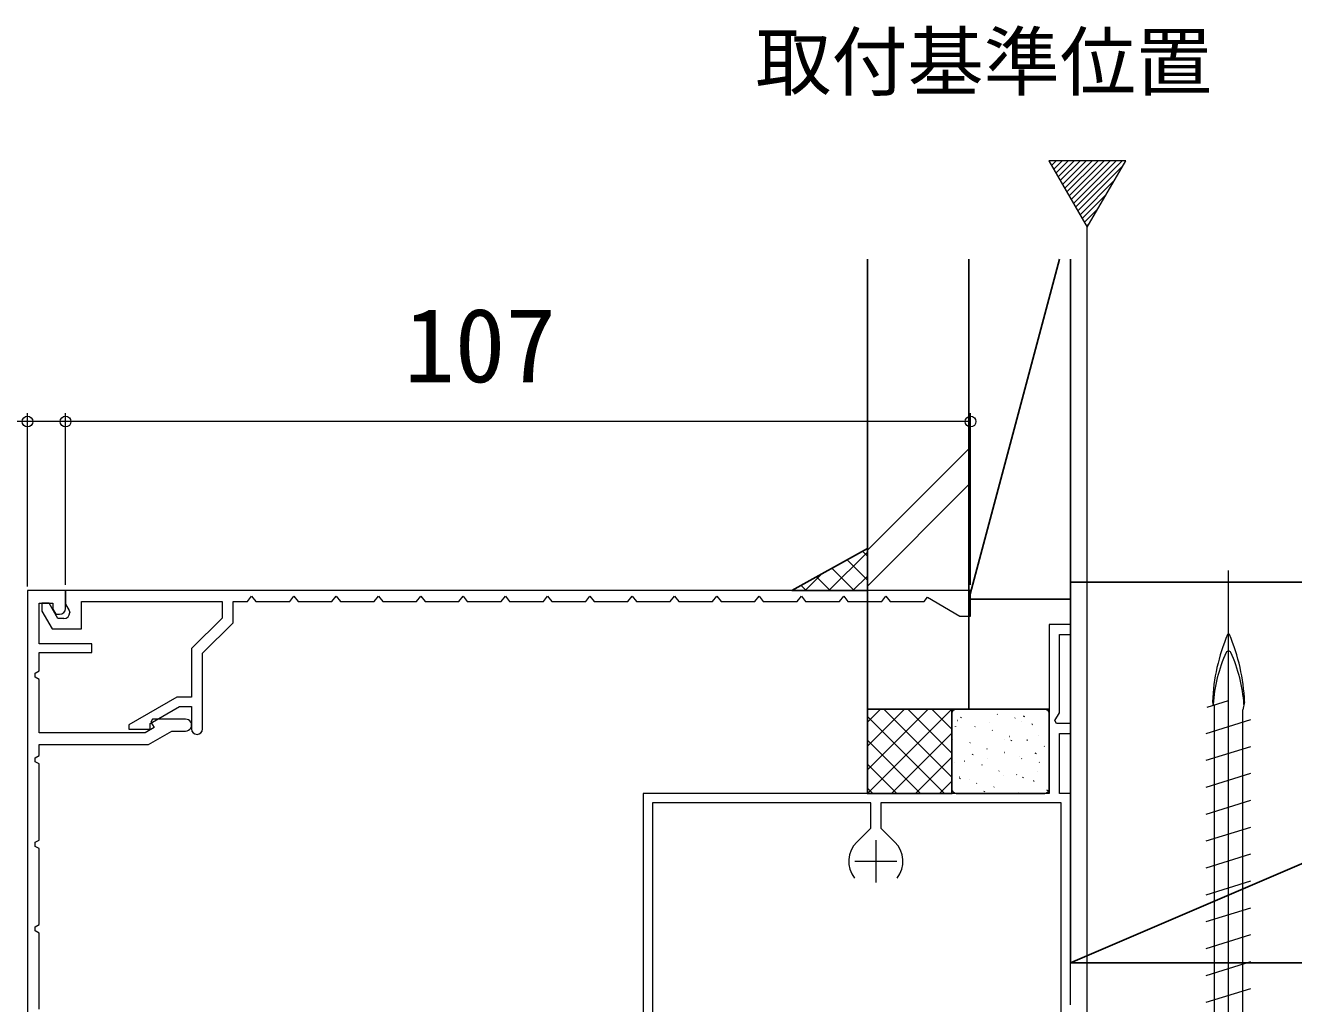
# Model space of a CAD drawing. Units: millimetres, scale not verified. Extents: x -525 to 525, y -785 to 780.
# Drawn here: x -375.8 to -225.8, y -201.1 to -85.4 of the extents above; entities that cross this region are included whole.
import ezdxf
from ezdxf.enums import TextEntityAlignment as Align

# ---------------------------------------------------------------- set-up
doc = ezdxf.new("R2010")
doc.units = ezdxf.units.MM
doc.header["$LTSCALE"] = 4
for name, color, linetype in [('0-1_USER1', 1, 'Continuous'), ('0-7_YSS_K', 3, 'Continuous'), ('0-8_YSS_KE', 3, 'Continuous')]:
    doc.layers.add(name, color=color, linetype=linetype)
for name, color, linetype, lineweight in [('0-2_YKK_11', 4, 'Continuous', 18), ('0-3_YKK_12', 1, 'Continuous', 18), ('0-4_YKK_13', 4, 'Continuous', 18), ('0-5_YKK_D', 6, 'Continuous', 18)]:
    doc.layers.add(name, color=color, linetype=linetype, lineweight=lineweight)
doc.styles.add('ＭＳ ゴシック', font='')
doc.styles.get('ＭＳ ゴシック').set_extended_font_data('MS Gothic')

msp = doc.modelspace()

# ---------------------------------------------------------------- linework, layer by layer
at = {"layer": '0-2_YKK_11'}
for p, q in [((-275.205, -181.778), (-275.205, -186.778)), ((-277.705, -184.278), (-272.705, -184.278))]:
    msp.add_line(p, q, dxfattribs=at)
at = {"layer": '0-2_YKK_11', "color": 30}
for points in [[(-375.505, -152.278), (-375.505, -232.278)], [(-371.005, -154.378), (-371.005, -152.278), (-375.505, -152.278)], [(-264.005, -152.278), (-371.005, -152.278), (-371.005, -153.878), (-370.572, -154.628), (-370.505, -154.878)], [(-354.805, -168.628), (-354.805, -159.678), (-351.205, -156.078), (-351.205, -153.578), (-349.505, -153.578), (-349.005, -152.912), (-348.505, -153.578), (-344.505, -153.578), (-344.005, -152.912), (-343.505, -153.578), (-339.505, -153.578), (-339.005, -152.912), (-338.505, -153.578), (-334.505, -153.578), (-334.005, -152.912), (-333.505, -153.578), (-329.505, -153.578), (-329.005, -152.912), (-328.505, -153.578), (-324.505, -153.578), (-324.005, -152.912), (-323.505, -153.578), (-319.505, -153.578), (-319.005, -152.912), (-318.505, -153.578), (-314.505, -153.578), (-314.005, -152.912), (-313.505, -153.578), (-309.505, -153.578), (-309.005, -152.912), (-308.505, -153.578), (-304.505, -153.578), (-304.005, -152.912), (-303.505, -153.578), (-299.505, -153.578), (-299.005, -152.912), (-298.505, -153.578), (-294.505, -153.578), (-294.005, -152.912), (-293.505, -153.578)], [(-293.505, -153.578), (-289.505, -153.578), (-289.005, -152.912), (-288.505, -153.578), (-284.505, -153.578), (-284.005, -152.912), (-283.505, -153.578), (-279.505, -153.578), (-279.005, -152.912), (-278.505, -153.578), (-274.505, -153.578), (-274.005, -152.912), (-273.505, -153.578), (-269.505, -153.578), (-269.112, -153.055), (-265.26, -155.278), (-264.005, -155.278), (-264.005, -152.278)], [(-356.805, -167.478), (-360.732, -167.478), (-360.928, -167.819), (-360.546, -168.481), (-361.58, -169.078), (-374.105, -169.078), (-374.105, -162.778), (-374.605, -162.523), (-374.605, -162.033), (-374.105, -161.778), (-374.105, -159.578), (-367.905, -159.578), (-367.905, -158.578), (-374.105, -158.578), (-374.105, -153.778), (-372.505, -153.778), (-372.505, -154.478), (-372.159, -155.078), (-371.705, -155.078)], [(-371.205, -155.578), (-371.912, -155.578), (-372.951, -153.778), (-373.805, -153.778), (-373.805, -154.7), (-372.605, -156.778), (-369.105, -156.778), (-369.105, -153.578), (-352.505, -153.578), (-352.505, -155.54), (-356.105, -159.14), (-356.105, -164.878), (-357.836, -164.878), (-363.505, -168.152), (-363.505, -168.678), (-361.005, -168.678), (-361.005, -167.978), (-357.541, -165.978), (-356.105, -165.978), (-356.105, -168.628)], [(-374.105, -201.778), (-374.105, -192.778), (-374.605, -192.523), (-374.605, -192.033), (-374.105, -191.778), (-374.105, -182.782), (-374.605, -182.527), (-374.605, -182.037), (-374.105, -181.782), (-374.105, -172.778), (-374.605, -172.523), (-374.605, -172.033), (-374.105, -171.778), (-374.105, -170.478), (-361.205, -170.478), (-358.434, -168.878), (-356.805, -168.878)]]:
    msp.add_lwpolyline(points, dxfattribs=at)
at = {"layer": '0-2_YKK_11'}
for points in [[(-252.205, -201.278), (-252.205, -176.278), (-253.505, -176.278), (-253.505, -169.178), (-252.205, -169.178), (-252.205, -167.978), (-253.831, -167.978), (-254.028, -167.638), (-253.505, -166.732), (-253.505, -157.478), (-252.205, -157.478), (-252.205, -156.278), (-254.705, -156.278), (-254.705, -176.278), (-302.705, -176.278), (-302.705, -217.278)], [(-277.467, -182.016), (-275.805, -180.353), (-275.805, -177.378), (-301.605, -177.378), (-301.605, -216.823), (-296.605, -221.823), (-296.605, -225.078), (-287.437, -225.078)], [(-281.03, -225.178), (-253.305, -225.178), (-253.305, -177.378), (-274.605, -177.378), (-274.605, -180.353), (-272.942, -182.016)]]:
    msp.add_lwpolyline(points, dxfattribs=at)
at = {"layer": '0-2_YKK_11', "color": 30}
for centre, radius, start, end in [((-371.705, -154.378), 0.7, 270.00001, 359.99999), ((-371.205, -154.878), 0.7, 270, 0), ((-356.805, -168.178), 0.7, 269.99999, 90.00001), ((-355.455, -168.628), 0.65, 180, 0)]:
    msp.add_arc(centre, radius, start, end, dxfattribs=at)
at = {"layer": '0-2_YKK_11'}
for start, end in [(135, 218.3665), (321.63348, 44.99999)]:
    msp.add_arc((-275.205, -184.278), 3.2, start, end, dxfattribs=at)
at = {"layer": '0-3_YKK_12'}
for p, q in [((-254.685, -101.541), (-254.571, -101.427)), ((-254.427, -101.99), (-253.864, -101.427)), ((-254.168, -102.438), (-253.157, -101.427)), ((-253.909, -102.886), (-252.45, -101.427)), ((-253.65, -103.335), (-251.742, -101.427)), ((-253.391, -103.783), (-251.035, -101.427)), ((-253.132, -104.231), (-250.328, -101.427)), ((-252.874, -104.68), (-249.621, -101.427)), ((-252.615, -105.128), (-248.914, -101.427)), ((-252.356, -105.576), (-248.207, -101.427)), ((-252.097, -106.024), (-247.5, -101.427)), ((-251.838, -106.473), (-246.793, -101.427)), ((-251.58, -106.921), (-246.086, -101.427)), ((-251.321, -107.369), (-246.041, -102.089)), ((-251.062, -107.818), (-247.006, -103.762)), ((-250.803, -108.266), (-247.972, -105.435)), ((-250.544, -108.714), (-248.938, -107.108)), ((-250.285, -109.162), (-249.904, -108.781)), ((-250.205, -321.783), (-250.205, -109.302))]:
    msp.add_line(p, q, dxfattribs=at)
msp.add_lwpolyline([(-254.752, -101.427), (-250.205, -109.302), (-245.658, -101.427)], close=True, dxfattribs=at)
at = {"layer": '0-4_YKK_13'}
for p, q in [((-233.505, -254.914), (-233.505, -149.915)), ((-236.016, -166.066), (-233.505, -165.288)), ((-235.405, -165.414), (-235.311, -165.847)), ((-235.18, -216.563), (-235.18, -165.807)), ((-231.605, -165.414), (-231.83, -166.364)), ((-231.83, -218.582), (-231.83, -166.364)), ((-236.155, -169.165), (-230.855, -167.523)), ((-236.155, -172.345), (-230.855, -170.703)), ((-236.155, -175.525), (-230.855, -173.883)), ((-236.155, -178.705), (-230.855, -177.063)), ((-236.155, -181.885), (-230.855, -180.243)), ((-236.155, -185.065), (-230.855, -183.423)), ((-236.155, -188.245), (-230.855, -186.603)), ((-236.155, -191.425), (-230.855, -189.783)), ((-236.155, -194.605), (-230.855, -192.963)), ((-236.155, -197.785), (-230.855, -196.143)), ((-236.155, -200.965), (-230.855, -199.323))]:
    msp.add_line(p, q, dxfattribs=at)
for centre, radius, start, end in [((-233.505, -157.531), 0.117, 27.35017, 152.64983), ((-212.789, -166.361), 22.635, 156.89336, 177.60385), ((-254.22, -166.361), 22.635, 2.39615, 23.10664), ((-217.62, -166.918), 17.748, 155.60689, 176.19629), ((-233.505, -159.726), 0.312, 26.38444, 153.61556), ((-249.389, -166.918), 17.748, 3.82521, 24.39311)]:
    msp.add_arc(centre, radius, start, end, dxfattribs=at)
at = {"layer": '0-5_YKK_D'}
for p, q in [((-375.505, -151.778), (-375.505, -131.278)), ((-371.005, -151.578), (-371.005, -131.278))]:
    msp.add_line(p, q, dxfattribs=at)
at = {"layer": '0-5_YKK_D', "color": 30}
for p, q in [((-371.005, -151.578), (-371.005, -131.278)), ((-264.005, -151.578), (-264.005, -131.278)), ((-264.005, -132.278), (-371.005, -132.278))]:
    msp.add_line(p, q, dxfattribs=at)
at = {"layer": '0-5_YKK_D'}
msp.add_lwpolyline([(-371.005, -132.278), (-375.505, -132.278), (-400.555, -132.278)], dxfattribs=at)
for centre in [(-375.505, -132.278), (-371.005, -132.278)]:
    msp.add_circle(centre, 0.637, dxfattribs=at)
at = {"layer": '0-5_YKK_D', "color": 30}
for centre in [(-371.005, -132.278), (-264.005, -132.278)]:
    msp.add_circle(centre, 0.637, dxfattribs=at)
at = {"layer": '0-7_YSS_K'}
for p, q in [((-264.205, -113.067), (-264.205, -153.278)), ((-264.205, -153.278), (-253.482, -113.067)), ((-252.205, -153.278), (-252.205, -113.067)), ((-252.205, -113.067), (-252.205, -153.278)), ((-264.205, -135.494), (-276.205, -147.494)), ((-276.205, -151.736), (-264.205, -139.736)), ((-280.747, -152.278), (-276.205, -147.736)), ((-276.205, -148.193), (-276.791, -147.607)), ((-277.776, -152.278), (-280.417, -149.638)), ((-276.205, -151.022), (-278.604, -148.622)), ((-283.576, -152.278), (-281.596, -150.298)), ((-280.605, -152.278), (-282.23, -150.654)), ((-277.919, -152.278), (-276.205, -150.564)), ((-147.205, -151.278), (-252.205, -196.278)), ((-283.433, -152.278), (-284.043, -151.669)), ((-276.205, -167.825), (-274.658, -166.278)), ((-276.205, -170.653), (-271.83, -166.278)), ((-276.205, -173.482), (-269.001, -166.278)), ((-276.173, -176.278), (-266.205, -166.31)), ((-266.205, -174.323), (-274.25, -166.278)), ((-266.205, -171.495), (-271.421, -166.278)), ((-266.205, -168.667), (-268.593, -166.278)), ((-265.705, -166.277), (-255.205, -166.277)), ((-264.205, -166.277), (-254.705, -166.277)), ((-267.078, -176.278), (-276.205, -167.152)), ((-266.205, -175.777), (-266.205, -166.777)), ((-265.537, -167.646), (-265.493, -167.622)), ((-265.159, -167.32), (-265.112, -167.231)), ((-261.8, -167.919), (-261.794, -167.912)), ((-260.844, -166.923), (-260.8, -166.899)), ((-258.768, -167.355), (-258.724, -167.331)), ((-258.039, -167.734), (-258.033, -167.727)), ((-257.7, -167.19), (-257.654, -167.102)), ((-254.705, -166.777), (-254.705, -175.777)), ((-273.344, -176.278), (-266.205, -169.139)), ((-265.795, -168.365), (-265.788, -168.357)), ((-263.512, -168.38), (-263.468, -168.356)), ((-261.436, -168.813), (-261.392, -168.789)), ((-256.743, -168.089), (-256.699, -168.065)), ((-269.907, -176.278), (-276.205, -169.98)), ((-266.18, -169.838), (-266.136, -169.814)), ((-264.103, -170.27), (-264.059, -170.246)), ((-264.009, -170.385), (-264.002, -170.377)), ((-259.981, -169.902), (-259.974, -169.894)), ((-259.411, -169.547), (-259.367, -169.523)), ((-259.207, -170.042), (-259.16, -169.953)), ((-257.334, -169.979), (-257.29, -169.955)), ((-255.987, -169.456), (-255.98, -169.449)), ((-255.309, -170.713), (-255.265, -170.689)), ((-270.516, -176.278), (-266.205, -171.967)), ((-264.746, -172.462), (-264.703, -172.438)), ((-263.776, -171.696), (-263.729, -171.607)), ((-262.079, -171.004), (-262.035, -170.98)), ((-261.956, -172.107), (-261.949, -172.099)), ((-260.002, -171.437), (-259.958, -171.413)), ((-258.195, -171.922), (-258.188, -171.914)), ((-257.977, -172.171), (-257.933, -172.147)), ((-256.317, -171.566), (-256.271, -171.478)), ((-272.735, -176.278), (-276.205, -172.809)), ((-265.95, -172.552), (-265.944, -172.545)), ((-262.67, -172.894), (-262.626, -172.87)), ((-260.645, -173.628), (-260.601, -173.604)), ((-256.142, -173.644), (-256.136, -173.636)), ((-255.901, -172.603), (-255.857, -172.579)), ((-267.688, -176.278), (-266.205, -174.796)), ((-265.338, -174.352), (-265.294, -174.328)), ((-265.283, -174.547), (-265.236, -174.459)), ((-264.164, -174.572), (-264.158, -174.565)), ((-263.313, -175.086), (-263.269, -175.062)), ((-260.137, -174.089), (-260.13, -174.082)), ((-258.569, -174.061), (-258.525, -174.037)), ((-257.824, -174.417), (-257.777, -174.329)), ((-256.544, -174.795), (-256.5, -174.771)), ((-275.563, -176.278), (-276.205, -175.637)), ((-255.205, -176.277), (-265.705, -176.277)), ((-262.393, -176.071), (-262.346, -175.983)), ((-261.236, -175.518), (-261.193, -175.494)), ((-259.212, -176.252), (-259.168, -176.228)), ((-258.351, -176.109), (-258.344, -176.102)), ((-254.935, -175.942), (-254.888, -175.854))]:
    msp.add_line(p, q, dxfattribs=at)
for points in [[(-252.205, -153.278), (-264.205, -153.278), (-264.205, -113.067)], [(-276.205, -152.278), (-285.13, -152.278), (-276.205, -147.278)]]:
    msp.add_lwpolyline(points, dxfattribs=at)
msp.add_lwpolyline([(-276.205, -166.278), (-266.205, -166.278), (-266.205, -176.278), (-276.205, -176.278)], close=True, dxfattribs=at)
for centre, start, end in [((-265.705, -166.777), 90, 180), ((-255.205, -166.777), 0, 90), ((-265.705, -175.777), 180, 270), ((-255.205, -175.777), 270, 0)]:
    msp.add_arc(centre, 0.5, start, end, dxfattribs=at)
at = {"layer": '0-8_YSS_KE'}
for p, q in [((-276.205, -113.067), (-276.205, -166.278)), ((-264.205, -113.067), (-264.205, -166.277)), ((-276.205, -166.278), (-264.205, -166.278))]:
    msp.add_line(p, q, dxfattribs=at)
msp.add_lwpolyline([(-252.205, -196.278), (-147.205, -196.278), (-147.205, -151.278), (-252.205, -151.278)], close=True, dxfattribs=at)

# ---------------------------------------------------------------- texts
at = {"layer": '0-1_USER1', "style": 'ＭＳ ゴシック'}
msp.add_text('取付基準位置', height=6.598, dxfattribs=at).set_placement((-289.443, -95.008), align=Align.BOTTOM_LEFT)
at = {"layer": '0-5_YKK_D', "color": 30, "style": 'ＭＳ ゴシック'}
msp.add_text('107', height=8.798, dxfattribs=at).set_placement((-330.971, -130.278), align=Align.BOTTOM_LEFT)

doc.saveas('drawing.dxf')
